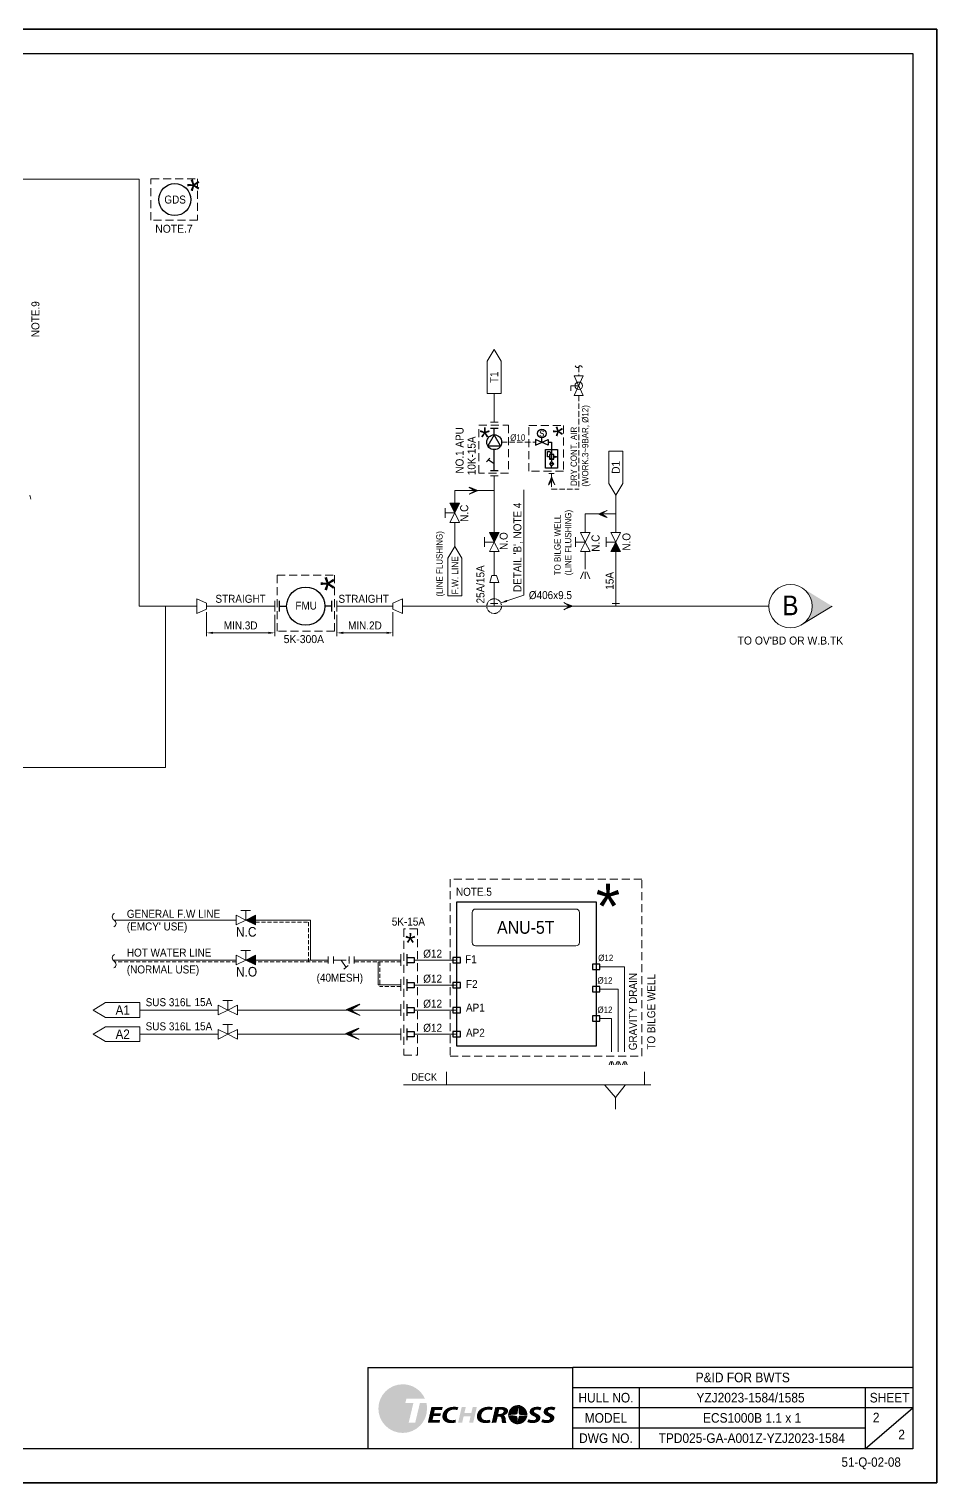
# Model space of a CAD drawing. Extents: x -553847 to 4496999, y 514150 to 878882.
# Drawn here: x 4399829 to 4428190, y 773562 to 818990 of the extents above; entities that cross this region are included whole.
import ezdxf

# ---------------------------------------------------------------- set-up
doc = ezdxf.new("R2010")
doc.units = 0
doc.header["$LTSCALE"] = 25
doc.header["$MEASUREMENT"] = 0
doc.header["$PDMODE"] = 3
doc.header["$PDSIZE"] = -7
for name, pattern in [('DASHED', [0.75, 0.5, -0.25]), ('DASHED2', [0.375, 0.25, -0.125]), ('Dashed_dotted', [9.714286, 6.857143, -1.428571, 0, -1.428571]), ('HIDDEN', [0.375, 0.25, -0.125]), ('PHANTOM', [63.5, 31.75, -6.35, 6.35, -6.35, 6.35, -6.35]), ('PHANTOM2', [31.75, 15.875, -3.175, 3.175, -3.175, 3.175, -3.175])]:
    doc.linetypes.add(name, pattern=pattern)
doc.layers.get('0').update_dxf_attribs({"linetype": 'CONTINUOUS', "lineweight": 9})
doc.layers.get('DEFPOINTS').update_dxf_attribs({"linetype": 'CONTINUOUS'})
doc.layers.add('0.1 Defpoints', color=7, linetype='CONTINUOUS', plot=False)
doc.layers.add('0.2 Dwg sheet', color=7, linetype='CONTINUOUS')
doc.layers.add('0.3 Text', color=7, linetype='CONTINUOUS')
for name, color, linetype, lineweight in [('0.4 Maker scope box', 3, 'HIDDEN', 9), ('0.5 Dim', 1, 'CONTINUOUS', 9), ('1.1 Y_Pipe', 7, 'CONTINUOUS', 13), ('1.10 Air line', 253, 'PHANTOM', 9), ('1.4 M_Pipe', 7, 'CONTINUOUS', 25), ('1.5 M_Equip', 4, 'CONTINUOUS', 30), ('1.8 PRU Cooling', 253, 'PHANTOM', 9), ('1.9 Arrow', 1, 'CONTINUOUS', 9), ('measure', 1, 'CONTINUOUS', 15), ('외형선', 7, 'CONTINUOUS', 18)]:
    doc.layers.add(name, color=color, linetype=linetype, lineweight=lineweight)
doc.styles.add('ARIAL', font='arial.ttf')
doc.styles.get("Standard").update_dxf_attribs({"font": '', "width": 0.95, "height": 250})
doc.styles.get('Standard').set_extended_font_data('Gulim')
doc.dimstyles.new('TC50', dxfattribs={"dimtxt": 250, "dimasz": 200, "dimexe": 100, "dimexo": 100, "dimgap": 100, "dimtad": 1, "dimtoh": 1, "dimdec": 0, "dimrnd": 0.0005, "dimzin": 9, "dimdsep": 46, "dimtxsty": 'Standard', "dimcen": -3.5, "dimclrd": 1, "dimclre": 1, "dimazin": 2, "dimtfac": 0.6, "dimtdec": 0, "dimtmove": 0, "dimatfit": 3, "dimfxl": 4, "dimtolj": 1, "dimlwd": 15, "dimlwe": 15, "dimarcsym": 0})

# ---------------------------------------------------------------- blocks, each defined once
blk = doc.blocks.new('양식 51-Q-02-08')
at = {"layer": '0.1 Defpoints'}
blk.add_lwpolyline([(-2677005, 1033560), (-2613196, 1033560), (-2613196, 988132), (-2677005, 988132)], close=True, dxfattribs=at)
at = {"layer": '0.2 Dwg sheet'}
for p, q in [((-2630979, 991742), (-2624571, 991742)), ((-2630979, 991742), (-2630979, 989196)), ((-2624571, 989196), (-2624571, 991742)), ((-2613953, 991742), (-2624571, 991742)), ((-2624571, 991110), (-2613953, 991110)), ((-2622500, 991110), (-2622500, 989196)), ((-2615440, 991110), (-2615440, 989196)), ((-2613953, 990478), (-2624571, 990478)), ((-2615440, 989196), (-2613953, 990478)), ((-2615440, 989846), (-2624571, 989846))]:
    blk.add_line(p, q, dxfattribs=at)
blk.add_lwpolyline([(-2613953, 989196), (-2676245, 989196), (-2676245, 1032800), (-2613953, 1032800)], close=True, dxfattribs=at)
at = {"layer": '0.2 Dwg sheet', "insert": (-2623536, 989529), "char_height": 300, "width": 2070.81, "attachment_point": 5}
blk.add_mtext('DWG NO.', dxfattribs=at)
at = {"layer": '0.3 Text', "width": 0.95}
blk.add_text('51-Q-02-08', height=291.7, dxfattribs=at).set_placement((-2616177, 988637))
at = {"layer": '0.3 Text', "char_height": 300, "attachment_point": 5}
for s, insert, width in [('\\A1;SHEET', (-2614674, 990794), 1532.09), ('MODEL', (-2623536, 990162), 2070.81)]:
    blk.add_mtext(s, dxfattribs=dict(at, insert=insert, width=width))
blk = doc.blocks.new('*D208')
at = {"layer": '0.5 Dim', "color": 1, "linetype": 'ByBlock', "lineweight": 15, "ltscale": 30, "transparency": 16777216}
for p, q in [((4405374, 800768), (4405374, 800024)), ((4407504, 800691), (4407504, 800024)), ((4407304, 800124), (4405574, 800124))]:
    blk.add_line(p, q, dxfattribs=at)
at = {"layer": '0.5 Dim', "color": 1, "linetype": 'Continuous', "ltscale": 30, "transparency": 16777216}
for points in [[(4405574, 800158), (4405574, 800091), (4405374, 800124)], [(4407304, 800158), (4407304, 800091), (4407504, 800124)]]:
    blk.add_solid(points, dxfattribs=at)
at = {"layer": 'DEFPOINTS', "color": 0, "linetype": 'Continuous', "ltscale": 30, "transparency": 16777216}
for p in [(4405374, 800868), (4407504, 800791), (4405374, 800124)]:
    blk.add_point(p, dxfattribs=at)
at = {"layer": '0.5 Dim', "color": 0, "linetype": 'Continuous', "ltscale": 30, "transparency": 16777216, "insert": (4406439, 800354), "char_height": 250, "attachment_point": 5}
blk.add_mtext('\\A1;MIN.3D', dxfattribs=at)
blk = doc.blocks.new('*D209')
at = {"layer": '0.5 Dim', "color": 1, "linetype": 'ByBlock', "lineweight": 15, "ltscale": 30, "transparency": 16777216}
for p, q in [((4409443, 800691), (4409443, 800024)), ((4411197, 800768), (4411197, 800024)), ((4409643, 800124), (4410997, 800124))]:
    blk.add_line(p, q, dxfattribs=at)
at = {"layer": '0.5 Dim', "color": 1, "linetype": 'Continuous', "ltscale": 30, "transparency": 16777216}
for points in [[(4409643, 800158), (4409643, 800091), (4409443, 800124)], [(4410997, 800158), (4410997, 800091), (4411197, 800124)]]:
    blk.add_solid(points, dxfattribs=at)
at = {"layer": 'DEFPOINTS', "color": 0, "linetype": 'Continuous', "ltscale": 30, "transparency": 16777216}
for p in [(4409443, 800791), (4411197, 800868), (4411197, 800124)]:
    blk.add_point(p, dxfattribs=at)
at = {"layer": '0.5 Dim', "color": 0, "linetype": 'Continuous', "ltscale": 30, "transparency": 16777216, "insert": (4410320, 800354), "char_height": 250, "attachment_point": 5}
blk.add_mtext('\\A1;MIN.2D', dxfattribs=at)

msp = doc.modelspace()

# ---------------------------------------------------------------- hatches: boundary and pattern name
at = {"layer": '0.2 Dwg sheet', "lineweight": 0}
h = msp.add_hatch(color=256, dxfattribs=at)
h.dxf.hatch_style = 2
edge = h.paths.add_edge_path()
edge.add_spline(control_points=[(4412038.3, 776057.4), (4412038.3, 776057.4), (4411891.2, 775440.7), (4411891.2, 775440.7), (4411891.2, 775440.7), (4411687.4, 775440.7), (4411687.4, 775440.7), (4411687.4, 775440.7), (4411834.6, 776057.4), (4411834.6, 776057.4), (4411834.6, 776057.4), (4411582.7, 776057.4), (4411582.7, 776057.4), (4411582.7, 776057.4), (4411618.1, 776199.2), (4411618.1, 776199.2), (4411618.1, 776199.2), (4412193.4, 776199.2), (4412193.4, 776199.2), (4412073.7, 776461.8), (4411809.1, 776644.4), (4411501.7, 776644.4), (4411081.9, 776644.4), (4410741.6, 776304.2), (4410741.6, 775884.3), (4410741.6, 775464.5), (4411081.9, 775124.2), (4411501.7, 775124.2), (4411921.5, 775124.2), (4412261.7, 775464.5), (4412261.7, 775884.3), (4412261.7, 775943.9), (4412254.7, 776001.8), (4412241.7, 776057.4), (4412241.7, 776057.4), (4412038.3, 776057.4), (4412038.3, 776057.4)], knot_values=[0, 0, 0, 0, 1, 1, 1, 2, 2, 2, 3, 3, 3, 4, 4, 4, 5, 5, 5, 6, 6, 6, 7, 7, 7, 8, 8, 8, 9, 9, 9, 10, 10, 10, 11, 11, 11, 12, 12, 12, 12], degree=3, periodic=0)
h = msp.add_hatch(color=256, dxfattribs=at)
h.dxf.hatch_style = 2
h.paths.add_polyline_path([(4412672.9, 775650.3), (4412461.1, 775650.3), (4412433.6, 775530), (4412672, 775530), (4412650.8, 775439.9), (4412284.6, 775439.9), (4412398.2, 775933.8), (4412751.9, 775933.8), (4412730.5, 775843.8), (4412505.4, 775843.8), (4412480.5, 775738.8), (4412694.2, 775738.8)])
h = msp.add_hatch(color=256, dxfattribs=at)
h.dxf.hatch_style = 2
edge = h.paths.add_edge_path()
edge.add_spline(control_points=[(4413161.4, 775453), (4413129.6, 775441.3), (4413076.3, 775431.8), (4413004.6, 775431.8), (4412845.9, 775431.8), (4412740.4, 775510.9), (4412740.4, 775641.5), (4412740.4, 775753.6), (4412800.7, 775840), (4412891.1, 775890), (4412953.2, 775925), (4413025.9, 775941.9), (4413110, 775941.9), (4413174.8, 775941.9), (4413223.5, 775929.5), (4413241.2, 775921.5), (4413241.2, 775921.5), (4413205.8, 775835.6), (4413205.8, 775835.6), (4413188.9, 775842.9), (4413149, 775851.8), (4413097.6, 775851.8), (4413046.2, 775851.8), (4412997.5, 775838.6), (4412961.2, 775813.7), (4412911.5, 775779.3), (4412878.7, 775722.7), (4412878.7, 775653.9), (4412878.7, 775574.7), (4412932.8, 775521.9), (4413037.4, 775521.9), (4413079.9, 775521.9), (4413121.6, 775527.7), (4413150.9, 775538.1), (4413150.9, 775538.1), (4413161.4, 775453), (4413161.4, 775453)], knot_values=[0, 0, 0, 0, 1, 1, 1, 2, 2, 2, 3, 3, 3, 4, 4, 4, 5, 5, 5, 6, 6, 6, 7, 7, 7, 8, 8, 8, 9, 9, 9, 10, 10, 10, 11, 11, 11, 12, 12, 12, 12], degree=3, periodic=0)
h = msp.add_hatch(color=256, dxfattribs=at)
h.dxf.hatch_style = 2
h.paths.add_polyline_path([(4413471.7, 775933.8), (4413427.4, 775741.9), (4413643.7, 775741.9), (4413688, 775933.8), (4413816.6, 775933.8), (4413703.1, 775439.9), (4413575.4, 775439.9), (4413622.4, 775648), (4413405.2, 775648), (4413358.2, 775439.9), (4413230.6, 775439.9), (4413344, 775933.8)])
h = msp.add_hatch(color=256, dxfattribs=at)
h.dxf.hatch_style = 2
edge = h.paths.add_edge_path()
edge.add_spline(control_points=[(4414239.6, 775453), (4414207.8, 775441.3), (4414154.5, 775431.8), (4414082.7, 775431.8), (4413924.1, 775431.8), (4413818.5, 775510.9), (4413818.5, 775641.5), (4413818.5, 775753.6), (4413878.8, 775840), (4413969.2, 775890), (4414031.4, 775925), (4414104, 775941.9), (4414188.3, 775941.9), (4414252.9, 775941.9), (4414301.7, 775929.5), (4414319.4, 775921.5), (4414319.4, 775921.5), (4414284, 775835.6), (4414284, 775835.6), (4414267.2, 775842.9), (4414227.2, 775851.8), (4414175.8, 775851.8), (4414124.3, 775851.8), (4414075.7, 775838.6), (4414039.3, 775813.7), (4413989.7, 775779.3), (4413956.8, 775722.7), (4413956.8, 775653.9), (4413956.8, 775574.7), (4414010.9, 775521.9), (4414115.5, 775521.9), (4414158.1, 775521.9), (4414199.7, 775527.7), (4414229, 775538.1), (4414229, 775538.1), (4414239.6, 775453), (4414239.6, 775453)], knot_values=[0, 0, 0, 0, 1, 1, 1, 2, 2, 2, 3, 3, 3, 4, 4, 4, 5, 5, 5, 6, 6, 6, 7, 7, 7, 8, 8, 8, 9, 9, 9, 10, 10, 10, 11, 11, 11, 12, 12, 12, 12], degree=3, periodic=0)
at = {"layer": '0.2 Dwg sheet', "linetype": 'Continuous', "lineweight": 0}
h = msp.add_hatch(color=256, dxfattribs=at)
h.paths.add_polyline_path([(4414790.7, 775832.7), (4414781.9, 775857.8), (4414746.6, 775896.3), (4414691.2, 775922.1), (4414621.1, 775934.4), (4414544.3, 775936.4), (4414472.5, 775932.9), (4414409.5, 775924.4), (4414297.9, 775440.2), (4414300.9, 775439.8), (4414423.7, 775439.8), (4414468, 775634.6), (4414514.4, 775634.6), (4414528.7, 775633.4), (4414553.4, 775625.9), (4414571.3, 775610.7), (4414583.3, 775585.3), (4414600.1, 775460.5), (4414603.9, 775444.2), (4414611, 775439.7), (4414736.8, 775439.7), (4414730.6, 775458.8), (4414725.3, 775487.6), (4414712, 775592.2), (4414705.4, 775618.6), (4414680.1, 775657.2), (4414656.9, 775670.9), (4414656.9, 775672.9), (4414670.7, 775676.9), (4414716.7, 775696.2), (4414753.2, 775722.5), (4414779.5, 775756.8), (4414791.8, 775798.8), (4414792.4, 775818.8)])
h.paths.add_polyline_path([(4414650.8, 775784.8, -0.1380365), (4414619.5, 775741.1, -0.1340355), (4414547.6, 775718.2), (4414485.5, 775718.2), (4414515.1, 775854.4), (4414578.1, 775854.4, -0.1816988), (4414637.9, 775834.7, -0.2969134)], flags=16)
at = {"layer": '0.2 Dwg sheet', "lineweight": 0}
h = msp.add_hatch(color=256, dxfattribs=at)
h.dxf.hatch_style = 2
edge = h.paths.add_edge_path()
edge.add_spline(control_points=[(4415121.2, 775991.7), (4415112.8, 775992.4), (4415104.3, 775993), (4415095.7, 775993), (4414994.8, 775993), (4414905.8, 775942.8), (4414851.8, 775866.2), (4414840.7, 775848.9), (4414830.8, 775830.4), (4414822.5, 775810.7), (4414810.5, 775781.9), (4414802.8, 775752.6), (4414798.6, 775723.3), (4414797.7, 775713.8), (4414797.2, 775704.2), (4414797.2, 775694.5), (4414797.2, 775693.9), (4414797.3, 775693.3), (4414797.3, 775692.7), (4414909.6, 775700), (4415040.5, 775712.8), (4415056.6, 775720), (4415077.5, 775729.4), (4415109.2, 775916.3), (4415121.2, 775991.7)], knot_values=[0, 0, 0, 0, 1, 1, 1, 2, 2, 2, 3, 3, 3, 4, 4, 4, 5, 5, 5, 6, 6, 6, 7, 7, 7, 8, 8, 8, 8], degree=3, periodic=0)
h = msp.add_hatch(color=256, dxfattribs=at)
h.dxf.hatch_style = 2
edge = h.paths.add_edge_path()
edge.add_spline(control_points=[(4415152.7, 775710.3), (4415168, 775700.2), (4415272.3, 775694.2), (4415394.1, 775690.7), (4415394.1, 775691.9), (4415394.3, 775693.2), (4415394.3, 775694.5), (4415394.3, 775841.1), (4415288.5, 775962.7), (4415149.2, 775988), (4415139.3, 775903), (4415123.1, 775729.8), (4415152.7, 775710.3)], knot_values=[0, 0, 0, 0, 1, 1, 1, 2, 2, 2, 3, 3, 3, 4, 4, 4, 4], degree=3, periodic=0)
h = msp.add_hatch(color=256, dxfattribs=at)
h.dxf.hatch_style = 2
edge = h.paths.add_edge_path()
edge.add_spline(control_points=[(4415432.7, 775554.2), (4415468.1, 775536.7), (4415517.7, 775522.7), (4415573.6, 775522.7), (4415622.4, 775522.7), (4415667.6, 775541.7), (4415667.6, 775579.8), (4415667.6, 775608.4), (4415641.9, 775626), (4415587, 775650.3), (4415524, 775678.1), (4415463.7, 775717.7), (4415463.7, 775781.4), (4415463.7, 775881.1), (4415568.2, 775941.9), (4415698.5, 775941.9), (4415770.3, 775941.9), (4415813, 775928.7), (4415838.5, 775917.7), (4415838.5, 775917.7), (4415798.7, 775829.9), (4415798.7, 775829.9), (4415779.3, 775838.6), (4415737.6, 775851.8), (4415687.9, 775851), (4415628.5, 775851), (4415597.5, 775826.8), (4415597.5, 775799.7), (4415597.5, 775770.3), (4415633.9, 775752.8), (4415684.4, 775729.4), (4415757.1, 775697.7), (4415802.3, 775657.5), (4415802.3, 775598.2), (4415802.3, 775488.2), (4415692.4, 775431.8), (4415560.3, 775431.8), (4415477.9, 775432.4), (4415417.6, 775450.1), (4415390.1, 775467), (4415390.1, 775467), (4415432.7, 775554.2), (4415432.7, 775554.2)], knot_values=[0, 0, 0, 0, 1, 1, 1, 2, 2, 2, 3, 3, 3, 4, 4, 4, 5, 5, 5, 6, 6, 6, 7, 7, 7, 8, 8, 8, 9, 9, 9, 10, 10, 10, 11, 11, 11, 12, 12, 12, 13, 13, 13, 14, 14, 14, 14], degree=3, periodic=0)
h = msp.add_hatch(color=256, dxfattribs=at)
h.dxf.hatch_style = 2
edge = h.paths.add_edge_path()
edge.add_spline(control_points=[(4415869.7, 775554.2), (4415905.2, 775536.7), (4415954.8, 775522.7), (4416010.6, 775522.7), (4416059.5, 775522.7), (4416104.7, 775541.7), (4416104.7, 775579.8), (4416104.7, 775608.4), (4416079, 775626), (4416023.9, 775650.3), (4415961, 775678.1), (4415900.8, 775717.7), (4415900.8, 775781.4), (4415900.8, 775881.1), (4416005.4, 775941.9), (4416135.6, 775941.9), (4416207.5, 775941.9), (4416250, 775928.7), (4416275.7, 775917.7), (4416275.7, 775917.7), (4416235.8, 775829.9), (4416235.8, 775829.9), (4416216.3, 775838.6), (4416174.7, 775851.8), (4416125.1, 775851), (4416065.7, 775851), (4416034.5, 775826.8), (4416034.5, 775799.7), (4416034.5, 775770.3), (4416070.9, 775752.8), (4416121.4, 775729.4), (4416194.2, 775697.7), (4416239.4, 775657.5), (4416239.4, 775598.2), (4416239.4, 775488.2), (4416129.4, 775431.8), (4415997.4, 775431.8), (4415914.8, 775432.4), (4415854.7, 775450.1), (4415827.1, 775467), (4415827.1, 775467), (4415869.7, 775554.2), (4415869.7, 775554.2)], knot_values=[0, 0, 0, 0, 1, 1, 1, 2, 2, 2, 3, 3, 3, 4, 4, 4, 5, 5, 5, 6, 6, 6, 7, 7, 7, 8, 8, 8, 9, 9, 9, 10, 10, 10, 11, 11, 11, 12, 12, 12, 13, 13, 13, 14, 14, 14, 14], degree=3, periodic=0)
h = msp.add_hatch(color=256, dxfattribs=at)
h.dxf.hatch_style = 2
edge = h.paths.add_edge_path()
edge.add_spline(control_points=[(4415047.7, 775640), (4415024.2, 775654.2), (4414894.7, 775662.1), (4414798.6, 775666.1), (4414812, 775524.2), (4414924.6, 775411.2), (4415066.4, 775397.4), (4415074.3, 775527.4), (4415081.9, 775619.2), (4415047.7, 775640)], knot_values=[0, 0, 0, 0, 1, 1, 1, 2, 2, 2, 3, 3, 3, 3], degree=3, periodic=0)
h = msp.add_hatch(color=256, dxfattribs=at)
h.dxf.hatch_style = 2
edge = h.paths.add_edge_path()
edge.add_spline(control_points=[(4415099.3, 775396.1), (4415248.4, 775397.9), (4415370.9, 775508.8), (4415391, 775652.7), (4415271, 775649.9), (4415169.3, 775646.5), (4415154.7, 775643.5), (4415127.7, 775637.8), (4415107.7, 775477.6), (4415099.3, 775396.1)], knot_values=[0, 0, 0, 0, 1, 1, 1, 2, 2, 2, 3, 3, 3, 3], degree=3, periodic=0)
at = {"layer": '1.1 Y_Pipe'}
for points in [[(4413127.5, 803872.9), (4413279.4, 804174.4), (4412976.7, 804174.4)], [(4414362, 802962.8), (4414513.8, 803264.4), (4414211.2, 803264.4)], [(4418159, 802962.8), (4418310.8, 802661.3), (4418008.2, 802661.3)], [(4406596.2, 791147.3), (4406897.8, 790995.5), (4406897.8, 791298.1)], [(4406596.2, 789900.5), (4406897.8, 789748.7), (4406897.8, 790051.3)]]:
    msp.add_hatch(color=256, dxfattribs=at).paths.add_polyline_path(points)
at = {"layer": '1.1 Y_Pipe', "linetype": 'Continuous', "ltscale": 30}
h = msp.add_hatch(dxfattribs=at)
h.set_pattern_fill('ANSI31', color=256, scale=1.072502)
h.set_pattern_definition([(45, (4353190.14374, 449070.61005), (-0.094796635586, 0.094796635586), [])])
h.paths.add_polyline_path([(4424001.6, 800400.6, 0.5309324), (4423988.7, 801525), (4424912.6, 800958.4)])
at = {"layer": '1.5 M_Equip'}
h = msp.add_hatch(color=256, dxfattribs=at)
h.paths.add_polyline_path([(4416151.8, 805549.2), (4416160.4, 805580.2), (4416143, 805580.2)])
h.paths.add_polyline_path([(4416142.7, 805668.4), (4416160.1, 805668.5), (4416151.3, 805699.5)])
at = {"layer": '1.9 Arrow'}
h = msp.add_hatch(dxfattribs=at)
h.set_pattern_fill('ANSI31', color=256, scale=0.356064, angle=90, style=0)
h.set_pattern_definition([(45, (4092260.69727, 560508.85786), (0.031471872735, -0.031471872735), [])])
h.paths.add_polyline_path([(4416055.2, 804744.1), (4416156, 804910.1), (4416256.7, 804744.1), (4416156, 804985.6)])
h = msp.add_hatch(dxfattribs=at)
h.set_pattern_fill('ANSI31', color=256, scale=0.382453, style=0)
h.set_pattern_definition([(315, (4147351.93708, 1146435.52205), (-0.033804374581, -0.033804374581), [])])
h.paths.add_polyline_path([(4413577.7, 804456.4), (4413756.4, 804564.1), (4413578.4, 804672.8), (4413837.5, 804563.8)])
h = msp.add_hatch(dxfattribs=at)
h.set_pattern_fill('ANSI31', color=256, scale=0.382453, angle=360, style=0)
h.set_pattern_definition([(315, (4144858.61612, 1137290.693904), (-0.033804374581, -0.033804374581), [])])
h.paths.add_polyline_path([(4417884.5, 803947.4), (4417705.8, 803839.7), (4417883.9, 803731), (4417624.7, 803839.9)])
h = msp.add_hatch(color=256, dxfattribs=at)
h.paths.add_polyline_path([(4416846.7, 800958.4), (4416719.1, 800958.4), (4416535.8, 800841)])
h.paths.add_polyline_path([(4416846.7, 800958.4), (4416535.8, 801075.9), (4416719.1, 800958.4)])
at = {"layer": 'measure'}
h = msp.add_hatch(dxfattribs=at)
h.set_pattern_fill('ANSI31', color=1, scale=0.619715, style=0)
h.set_pattern_definition([(45, (3971654.49477, 256829.815675), (-0.05477560696, 0.05477560696), [])])
h.paths.add_polyline_path([(4410163.9, 788170.7), (4409874.9, 788346.1), (4410163.9, 788521.4), (4409743.5, 788346.1)])
h = msp.add_hatch(dxfattribs=at)
h.set_pattern_fill('ANSI31', color=1, scale=0.619715, style=0)
h.set_pattern_definition([(45, (3971626.15303, 256077.99975), (-0.05477560696, 0.05477560696), [])])
h.paths.add_polyline_path([(4410135.6, 787418.9), (4409846.5, 787594.3), (4410135.6, 787769.6), (4409715.1, 787594.3)])

# ---------------------------------------------------------------- linework, layer by layer
at = {"layer": '0.1 Defpoints', "color": 4, "linetype": 'ByBlock'}
msp.add_lwpolyline([(4364381.2, 773562.1), (4428190.1, 773562.1), (4428190.1, 818990), (4364381.2, 818990)], close=True, dxfattribs=at)
at = {"layer": '0.2 Dwg sheet', "linetype": 'Continuous', "lineweight": 0}
msp.add_line((4414297.9, 775440.2), (4414409.5, 775924.4), dxfattribs=at)
at = {"layer": '0.2 Dwg sheet', "lineweight": 0}
for points in [[(4415121.2, 775991.7), (4415109.2, 775916.3), (4415077.5, 775729.4), (4415056.6, 775720)], [(4415152.7, 775710.3), (4415123.1, 775729.8), (4415139.3, 775903), (4415149.2, 775988)], [(4415056.6, 775720), (4415040.5, 775712.8), (4414909.6, 775700), (4414797.3, 775692.7)], [(4414798.6, 775666.1), (4414894.7, 775662.1), (4415024.2, 775654.2), (4415047.7, 775640)], [(4415047.7, 775640), (4415081.9, 775619.2), (4415074.3, 775527.4), (4415066.4, 775397.4)], [(4415099.3, 775396.1), (4415107.7, 775477.6), (4415127.7, 775637.8), (4415154.7, 775643.5)], [(4415394.1, 775690.7), (4415272.3, 775694.2), (4415168, 775700.2), (4415152.7, 775710.3)], [(4415154.7, 775643.5), (4415169.3, 775646.5), (4415271, 775649.9), (4415391, 775652.7)]]:
    msp.add_open_spline(points, degree=3, dxfattribs=at)
at = {"layer": '0.4 Maker scope box', "linetype": 'DASHED', "lineweight": 15, "ltscale": 20}
for points in [[(4403637.5, 814314.9), (4405093.7, 814314.9), (4405093.7, 813014.9), (4403637.5, 813014.9)], [(4413883.9, 806609.3), (4414807, 806609.3), (4414807, 805113.6), (4413883.9, 805113.6)], [(4411958.3, 790877.2), (4411533.9, 790877.2), (4411533.9, 786925.8), (4411958.3, 786925.8)]]:
    msp.add_lwpolyline(points, close=True, dxfattribs=at)
for points, elevation in [([(4415441.1, 806606), (4416521.1, 806606), (4416521.1, 805171), (4415441.1, 805171)], -934.9), ([(4407578.7, 801923.4), (4409365.7, 801923.1), (4409365.7, 800172.7), (4407578.7, 800173)], 0)]:
    msp.add_lwpolyline(points, close=True, dxfattribs=dict(at, elevation=elevation))
msp.add_lwpolyline([(4418972.5, 792423), (4412982.5, 792423), (4412982.5, 786899.7), (4418972.5, 786899.7), (4418972.5, 792423)], dxfattribs=at)
at = {"layer": '0.5 Dim', "linetype": 'PHANTOM2', "lineweight": 9, "ltscale": 0.3}
msp.add_circle((4414358.8, 800958.4), 229.6, dxfattribs=at)
at = {"layer": '1.1 Y_Pipe', "linetype": 'Continuous', "ltscale": 30}
for p, q in [((4392816.9, 814303.4), (4403272.9, 814303.4)), ((4403272.9, 814303.4), (4403272.9, 800958.4)), ((4412976.7, 804174.4), (4413278.3, 804174.4)), ((4414211.2, 803264.4), (4414512.7, 803264.4)), ((4418008.2, 802661.3), (4418309.8, 802661.3)), ((4403272.9, 800958.4), (4405073.7, 800958.4)), ((4404091.4, 800958.4), (4404091.4, 795918.4)), ((4405373.7, 800958.4), (4407503.7, 800958.4)), ((4409442.7, 800958.4), (4411196.8, 800958.4)), ((4411496.8, 800958.4), (4421898.1, 800958.4)), ((4421898.1, 800958.4), (4422936.2, 800958.4)), ((4424912.6, 800958.4), (4423936.1, 800360.4)), ((4386329.9, 795918.4), (4404091.4, 795918.4)), ((4406897.8, 790996.6), (4406897.8, 791298.1)), ((4406897.8, 789749.7), (4406897.8, 790051.3)), ((4410733.3, 789199.2), (4410733.3, 789130.4)), ((4405735, 788337.7), (4403290.2, 788337.7)), ((4411444.1, 788337.7), (4406338.1, 788337.7)), ((4405735, 787583.6), (4403290.2, 787583.6)), ((4406338.1, 787583.6), (4407262.5, 787583.6)), ((4407262.5, 787583.6), (4411444.1, 787583.6))]:
    msp.add_line(p, q, dxfattribs=at)
at = {"layer": '1.1 Y_Pipe'}
for p, q in [((4414359, 808980.5), (4414139.1, 808616.2)), ((4414359, 808980.5), (4414578.8, 808616.2)), ((4414139.1, 807605.8), (4414139.1, 808616.2)), ((4414578.8, 807605.8), (4414578.8, 808616.2)), ((4414578.8, 807605.8), (4414139.1, 807605.8)), ((4414359, 806710.2), (4414359, 807605.8)), ((4414479.1, 806710.2), (4414238.8, 806710.2)), ((4417939.2, 805801.6), (4417939.2, 804791.2)), ((4417939.2, 805801.6), (4418378.8, 805801.6)), ((4418378.8, 805801.6), (4418378.8, 804791.2)), ((4414479, 805034.3), (4414238.7, 805034.3)), ((4414362.3, 803264.4), (4414358.8, 805034.3)), ((4414360.4, 804575.8), (4413127.5, 804575.8)), ((4413127.5, 804575.8), (4413127.5, 803872.9)), ((4418159, 804426.9), (4417939.2, 804791.2)), ((4418159, 804426.9), (4418378.8, 804791.2)), ((4413278.3, 804174.4), (4412976.7, 804174.4)), ((4412976.7, 804174.4), (4413127.5, 803872.9)), ((4413127.5, 803872.9), (4413278.3, 804174.4)), ((4418159, 803264.4), (4418159, 804426.9)), ((4412826, 804023.7), (4412826, 803722.1)), ((4413127.5, 803872.9), (4412826, 803872.9)), ((4413127.5, 803872.9), (4412976.7, 803571.3)), ((4413127.5, 803872.9), (4413278.3, 803571.3)), ((4418159, 803840.7), (4417202.3, 803840.7)), ((4417202.3, 803840.7), (4417202.3, 803264.4)), ((4412976.7, 803571.3), (4413278.3, 803571.3)), ((4413127.5, 803571.3), (4413127.5, 802819.2)), ((4414512.7, 803264.4), (4414211.2, 803264.4)), ((4414211.2, 803264.4), (4414362, 802962.8)), ((4414362, 802962.8), (4414512.7, 803264.4)), ((4417051.5, 803264.4), (4417353.1, 803264.4)), ((4417202.3, 802962.8), (4417051.5, 803264.4)), ((4417202.3, 802962.8), (4417353.1, 803264.4)), ((4418008.2, 803264.4), (4418309.8, 803264.4)), ((4418159, 802962.8), (4418008.2, 803264.4)), ((4418159, 802962.8), (4418309.8, 803264.4)), ((4413127.5, 802819.2), (4412907.7, 802454.9)), ((4413127.5, 802819.2), (4413347.3, 802454.9)), ((4414060.4, 803113.6), (4414060.4, 802812)), ((4414362, 802962.8), (4414060.4, 802962.8)), ((4414362, 802962.8), (4414211.2, 802661.3)), ((4414362, 802962.8), (4414512.7, 802661.3)), ((4416900.8, 802812), (4416900.8, 803113.6)), ((4417202.3, 802962.8), (4416900.8, 802962.8)), ((4417051.5, 802661.3), (4417202.3, 802962.8)), ((4417202.3, 802962.8), (4417353.1, 802661.3)), ((4417857.4, 802812), (4417857.4, 803113.6)), ((4418159, 802962.8), (4417857.4, 802962.8)), ((4418008.2, 802661.3), (4418159, 802962.8)), ((4418159, 802962.8), (4418309.8, 802661.3)), ((4412907.7, 801276.6), (4412907.7, 802454.9)), ((4413347.3, 801276.6), (4413347.3, 802454.9)), ((4414211.2, 802661.3), (4414512.7, 802661.3)), ((4414362, 802661.3), (4414362, 801916.7)), ((4417353.1, 802661.3), (4417051.5, 802661.3)), ((4417202.3, 802661.3), (4417202.3, 802117.2)), ((4418309.8, 802661.3), (4418008.2, 802661.3)), ((4418159, 802661.3), (4418158.8, 800958.4)), ((4414288.2, 801916.7), (4414220, 801695.4)), ((4414288.2, 801916.7), (4414435.7, 801916.7)), ((4414435.7, 801916.7), (4414503.9, 801695.4)), ((4417151.6, 802029.3), (4417052.6, 801807.1)), ((4417202.3, 802029.3), (4417202.3, 801807.1)), ((4417253.1, 802029.3), (4417352, 801807.1)), ((4414220, 801695.4), (4414503.9, 801695.4)), ((4414362, 801695.4), (4414362, 800958.4)), ((4407503.7, 800791.3), (4407503.7, 801125.6)), ((4409442.7, 800791.3), (4409442.7, 801125.6)), ((4413347.3, 801276.6), (4412907.7, 801276.6)), ((4414246.3, 801045), (4414471.3, 801045)), ((4418046.3, 801044.4), (4418271.3, 801044.4)), ((4406747, 791448.9), (4406445.4, 791448.9)), ((4406596.2, 791147.3), (4406596.2, 791448.9)), ((4406294.7, 791147.3), (4402493.7, 791147.3)), ((4406294.7, 791298.1), (4406294.7, 790996.6)), ((4406596.2, 791147.3), (4406294.7, 791298.1)), ((4406596.2, 791147.3), (4406294.7, 790996.6)), ((4406897.8, 791298.1), (4406596.2, 791147.3)), ((4406596.2, 791147.3), (4406897.8, 790996.6)), ((4406897.8, 790996.6), (4406897.8, 791298.1)), ((4406897.8, 791147.3), (4408615.6, 791147.3)), ((4408615.6, 791147.3), (4408615.6, 789900.5)), ((4406294.7, 790051.3), (4406294.7, 789749.7)), ((4406596.2, 789900.5), (4406294.7, 790051.3)), ((4406747, 790202), (4406445.4, 790202)), ((4406596.2, 789900.5), (4406596.2, 790202)), ((4406897.8, 790051.3), (4406596.2, 789900.5)), ((4406897.8, 789749.7), (4406897.8, 790051.3)), ((4411444.1, 790083.4), (4411444.1, 789717.6)), ((4406294.7, 789900.5), (4402446.7, 789900.5)), ((4406596.2, 789900.5), (4406294.7, 789749.7)), ((4406596.2, 789900.5), (4406897.8, 789749.7)), ((4409176.4, 789900.5), (4406897.8, 789900.5)), ((4411444.1, 789900.5), (4409988.7, 789900.5)), ((4410733.3, 789199.2), (4410733.3, 789839.3)), ((4413187.5, 789900.5), (4411859.2, 789900.5)), ((4410733.3, 789130.4), (4411444.1, 789130.4)), ((4411444.1, 789302), (4411444.1, 788936.2)), ((4413187.5, 789119.1), (4411859.2, 789119.1)), ((4405885.8, 788639.2), (4406187.3, 788639.2)), ((4406036.5, 788337.7), (4406036.5, 788639.2)), ((4401830.3, 788337.7), (4402217.2, 788571.2)), ((4401830.3, 788337.7), (4402217.2, 788104.2)), ((4403290.2, 788571.2), (4402217.2, 788571.2)), ((4403290.2, 788571.2), (4403290.2, 788104.2)), ((4405735, 788186.9), (4405735, 788488.5)), ((4405735, 788488.5), (4406036.5, 788337.7)), ((4406036.5, 788337.7), (4405735, 788186.9)), ((4406036.5, 788337.7), (4406338.1, 788488.5)), ((4406036.5, 788337.7), (4406338.1, 788186.9)), ((4406338.1, 788488.5), (4406338.1, 788186.9)), ((4411444.1, 788520.6), (4411444.1, 788154.8)), ((4413187.5, 788337.7), (4411859.2, 788337.7)), ((4401830.3, 787583.6), (4402217.2, 787817.1)), ((4403290.2, 788104.2), (4402217.2, 788104.2)), ((4403290.2, 787817.1), (4402217.2, 787817.1)), ((4403290.2, 787817.1), (4403290.2, 787350.1)), ((4405735, 787432.8), (4405735, 787734.4)), ((4405735, 787734.4), (4406036.5, 787583.6)), ((4405885.8, 787885.1), (4406187.3, 787885.1)), ((4406036.5, 787583.6), (4406036.5, 787885.1)), ((4406036.5, 787583.6), (4406338.1, 787734.4)), ((4406338.1, 787734.4), (4406338.1, 787432.8)), ((4411444.1, 787766.5), (4411444.1, 787400.7)), ((4401830.3, 787583.6), (4402217.2, 787350.1)), ((4403290.2, 787350.1), (4402217.2, 787350.1)), ((4406036.5, 787583.6), (4405735, 787432.8)), ((4406036.5, 787583.6), (4406338.1, 787432.8)), ((4413187.5, 787583.6), (4411859.2, 787583.6)), ((4412864.4, 786408.6), (4412864.4, 786005.1)), ((4417995.4, 786731.9), (4417954.1, 786627.7)), ((4418026.7, 786732.3), (4418026.7, 786622.6)), ((4418058, 786731.9), (4418099.3, 786627.7)), ((4418204.8, 786731.9), (4418163.5, 786627.7)), ((4418236.1, 786732.3), (4418236.1, 786622.6)), ((4418267.4, 786731.9), (4418308.7, 786627.7)), ((4418408.4, 786731.9), (4418367.1, 786627.7)), ((4418439.7, 786732.3), (4418439.7, 786622.6)), ((4418471, 786731.9), (4418512.3, 786627.7)), ((4419050.1, 786408.6), (4419050.1, 786005.1)), ((4411522.7, 786005.1), (4419256.7, 786005.1))]:
    msp.add_line(p, q, dxfattribs=at)
at = {"layer": '1.1 Y_Pipe', "ltscale": 30}
for p, q in [((4405073.7, 801183.4), (4405073.7, 800733.4)), ((4405073.7, 801183.4), (4405373.7, 801048.4)), ((4405373.7, 801048.4), (4405373.7, 800868.4)), ((4411496.8, 801183.4), (4411196.8, 801048.4)), ((4411196.8, 801048.4), (4411196.8, 800868.4)), ((4411496.8, 801183.4), (4411496.8, 800733.4)), ((4405073.7, 800733.4), (4405373.7, 800868.4)), ((4411496.8, 800733.4), (4411196.8, 800868.4)), ((4417811, 785990.1), (4418149, 785604.3)), ((4418446.6, 785990.1), (4418149, 785604.3)), ((4418149, 785604.3), (4418149, 785241))]:
    msp.add_line(p, q, dxfattribs=at)
at = {"layer": '1.1 Y_Pipe', "linetype": 'DASHED2', "ltscale": 20}
for p, q in [((4406897.8, 791087.3), (4408555.6, 791087.3)), ((4408555.6, 791087.3), (4408555.6, 789839.3)), ((4406294.7, 789839.3), (4402515.5, 789839.3)), ((4409176.4, 789839.3), (4406897.8, 789839.3)), ((4411444.1, 789839.3), (4409988.7, 789839.3)), ((4410782, 789839.3), (4410782, 789069.2)), ((4411444.1, 789069.2), (4410782, 789069.2))]:
    msp.add_line(p, q, dxfattribs=at)
at = {"layer": '1.1 Y_Pipe', "linetype": 'PHANTOM', "ltscale": 0.5}
for p, q in [((4409176.4, 789789.5), (4409176.4, 790011.5)), ((4409335.4, 789789.5), (4409335.4, 790011.5)), ((4409825.2, 789789.5), (4409825.2, 790011.5)), ((4409988.7, 789789.5), (4409988.7, 790011.5)), ((4409335.4, 789900.5), (4409825.2, 789900.5)), ((4409580.3, 789900.5), (4409729.9, 789671)), ((4409798.2, 789733), (4409658.4, 789614))]:
    msp.add_line(p, q, dxfattribs=at)
at = {"layer": '1.1 Y_Pipe', "linetype": 'Continuous', "ltscale": 30}
msp.add_circle((4423614.9, 800958.4), 678.8, dxfattribs=at)
at = {"layer": '1.1 Y_Pipe'}
for centre, start, end in [((4402546.9, 791251.4), 117.05625, 239.75545), ((4402425.5, 791043.2), 297.05625, 59.75545), ((4402546.9, 789967.4), 117.05625, 239.75545), ((4402425.5, 789759.2), 297.05625, 59.75545)]:
    msp.add_arc(centre, 120.5, start, end, dxfattribs=at)
at = {"layer": '1.10 Air line', "linetype": 'Dashed_dotted'}
for p, q in [((4417000.1, 808440.8), (4417000.1, 808155.6)), ((4417000.1, 807536.2), (4417000.1, 804612.8)), ((4414590.9, 806081.3), (4415647.2, 806081.3)), ((4416064.3, 805105.4), (4416241.3, 805105.4)), ((4416152.8, 805105.4), (4416152.8, 804612.8)), ((4416152.8, 804612.8), (4417000.1, 804612.8))]:
    msp.add_line(p, q, dxfattribs=at)
at = {"layer": '1.10 Air line', "linetype": 'ByBlock', "ltscale": 0.3}
for p, q in [((4417000.1, 807845.9), (4416755, 807845.9)), ((4416755, 807691.1), (4416755, 807845.9)), ((4416862.6, 808155.6), (4417137.6, 808155.6)), ((4417137.6, 808155.6), (4416862.6, 807536.2)), ((4417137.6, 807536.2), (4416862.6, 808155.6)), ((4417137.6, 807536.2), (4416862.6, 807536.2))]:
    msp.add_line(p, q, dxfattribs=at)
msp.add_circle((4417000.1, 807845.9), 115.4, dxfattribs=at)
for centre, start, end in [((4416950.5, 808469.4), 180, 330), ((4417049.6, 808412.2), 0, 150)]:
    msp.add_arc(centre, 57.2, start, end, dxfattribs=at)
at = {"layer": '1.4 M_Pipe'}
for p, q in [((4407655.7, 800791.3), (4407655.7, 801125.6)), ((4409288.7, 800791.3), (4409288.7, 801125.6))]:
    msp.add_line(p, q, dxfattribs=at)
at = {"layer": '1.4 M_Pipe', "elevation": 0}
for points in [[(4407655.7, 800958.4), (4407874.5, 800958.4)], [(4409288.7, 800958.4), (4409069.9, 800958.4)]]:
    msp.add_lwpolyline(points, dxfattribs=at)
at = {"layer": '1.5 M_Equip', "color": 4}
for p, q in [((4414479.1, 806510), (4414238.8, 806510)), ((4414359, 806313.3), (4414359, 806510)), ((4414218.5, 805584.8), (4414118.6, 805467.6)), ((4414359, 805401.9), (4414166.5, 805527.5)), ((4414358.9, 805196.5), (4414359.1, 805849.3)), ((4414238.7, 805196.5), (4414479.1, 805196.5))]:
    msp.add_line(p, q, dxfattribs=at)
at = {"layer": '1.5 M_Equip'}
for p, q in [((4415647.2, 806169.8), (4415647.2, 805992.8)), ((4415647.2, 805992.8), (4416046, 806169.8)), ((4416046, 805992.7), (4415647.2, 806169.8)), ((4415846.6, 806081.2), (4415846.6, 806220.9)), ((4416046, 806169.8), (4416046, 805992.7)), ((4416046, 806081.2), (4416153, 806081.2)), ((4416153, 806081.2), (4416152.7, 805855)), ((4416020.7, 805791), (4416097.3, 805791.3)), ((4416021.3, 805623.9), (4416020.7, 805791)), ((4416082.6, 805624.1), (4416021.3, 805623.9)), ((4416097.3, 805791.3), (4416151.3, 805699.5)), ((4416117.3, 805369), (4416117.1, 805439.2)), ((4416151.3, 805699.5), (4416142.7, 805668.4)), ((4416160.1, 805668.5), (4416142.7, 805668.4)), ((4416151.8, 805549.2), (4416143, 805580.2)), ((4416160.4, 805580.2), (4416143, 805580.2)), ((4416160.1, 805668.5), (4416151.3, 805699.5)), ((4416151.8, 805549.2), (4416151.3, 805699.5)), ((4416160.4, 805580.2), (4416151.8, 805549.2)), ((4416153, 805855), (4416152.6, 805474.5)), ((4416220.5, 805624.6), (4416244.6, 805598.2)), ((4416244.6, 805598.2), (4416259.5, 805653.5)), ((4416259.5, 805653.5), (4416281.5, 805598.3)), ((4416281.5, 805598.3), (4416304.7, 805654.5)), ((4416222.5, 805404.5), (4416117.2, 805404.1)), ((4416152.5, 805271.1), (4416152.5, 805334)), ((4411628, 790083.4), (4411628, 789717.6)), ((4411628, 789302), (4411628, 788936.2)), ((4411628, 788520.6), (4411628, 788154.8)), ((4411628, 787766.5), (4411628, 787400.7))]:
    msp.add_line(p, q, dxfattribs=at)
at = {"layer": '1.5 M_Equip', "lineweight": 15}
for p, q in [((4417658.1, 789691.3), (4418433.8, 789691.3)), ((4418433.8, 787028.1), (4418433.8, 789691.3)), ((4417658.1, 788988.8), (4418230.2, 788988.8)), ((4418230.2, 788988.8), (4418230.2, 787028.1)), ((4417658.1, 788071.9), (4418020.9, 788071.9)), ((4418020.9, 788071.9), (4418020.9, 787028.1))]:
    msp.add_line(p, q, dxfattribs=at)
at = {"layer": '1.5 M_Equip', "color": 4}
msp.add_lwpolyline([(4414359, 806313.3), (4414158.1, 805965.3), (4414559.8, 805965.3)], close=True, dxfattribs=at)
at = {"layer": '1.5 M_Equip', "elevation": 0}
for points in [[(4416338.7, 805855), (4416338.8, 805271.1), (4415966.8, 805271.1), (4415966.8, 805855)], [(4416152.5, 805334), (4416222.5, 805404.5), (4416152, 805474.5), (4416082.1, 805404)], [(4416220.7, 805549.4), (4416220.2, 805699.7), (4416082.3, 805699.2), (4416082.8, 805548.9)]]:
    msp.add_lwpolyline(points, close=True, dxfattribs=at)
at = {"layer": '1.5 M_Equip'}
for points in [[(4413187.5, 791723), (4417542.5, 791723), (4417542.5, 787209.7), (4413187.5, 787209.7)], [(4413303.1, 789983.2), (4413071.8, 789983.2), (4413071.8, 789817.9), (4413303.1, 789817.9)], [(4417658.1, 789774), (4417426.8, 789774), (4417426.8, 789608.7), (4417658.1, 789608.7)], [(4413303.1, 789201.8), (4413071.8, 789201.8), (4413071.8, 789036.4), (4413303.1, 789036.4)], [(4417658.1, 789071.4), (4417426.8, 789071.4), (4417426.8, 788906.1), (4417658.1, 788906.1)], [(4413303.1, 788420.4), (4413071.8, 788420.4), (4413071.8, 788255), (4413303.1, 788255)], [(4417658.1, 788154.5), (4417426.8, 788154.5), (4417426.8, 787989.2), (4417658.1, 787989.2)], [(4413303.1, 787666.3), (4413071.8, 787666.3), (4413071.8, 787501), (4413303.1, 787501)]]:
    msp.add_lwpolyline(points, close=True, dxfattribs=at)
for points in [[(4411628, 789983.2), (4411859.2, 789983.2), (4411859.2, 789817.9), (4411628, 789817.9)], [(4411628, 789201.8), (4411859.2, 789201.8), (4411859.2, 789036.4), (4411628, 789036.4)], [(4411628, 788420.4), (4411859.2, 788420.4), (4411859.2, 788255), (4411628, 788255)], [(4411628, 787666.3), (4411859.2, 787666.3), (4411859.2, 787501), (4411628, 787501)]]:
    msp.add_lwpolyline(points, dxfattribs=at)
at = {"layer": '1.5 M_Equip', "color": 4}
for centre, radius in [((4404379.6, 813661.1), 499.9), ((4414359, 806081.3), 232), ((4408472.2, 800958.4), 597.7)]:
    msp.add_circle(centre, radius, dxfattribs=at)
at = {"layer": '1.5 M_Equip'}
msp.add_circle((4415846.6, 806352.5), 131.6, dxfattribs=at)
at = {"layer": '1.8 PRU Cooling', "linetype": 'PHANTOM', "ltscale": 0.5}
msp.add_line((4399855.7, 804423.2, 0), (4399888.5, 804300, 0), dxfattribs=at)
at = {"layer": '1.9 Arrow'}
for p in [(4416535.8, 801075.9), (4416535.8, 800841)]:
    msp.add_line(p, (4416719.1, 800958.4), dxfattribs=at)
at = {"layer": '외형선'}
msp.add_lwpolyline([(4416914.8, 791494.5), (4413776.2, 791494.5, 0.4142136), (4413670.6, 791388.9), (4413670.6, 790448.1, 0.4142136), (4413776.2, 790342.4), (4416914.8, 790342.4, 0.4142136), (4417020.5, 790448.1), (4417020.5, 791388.9, 0.4142136)], format="xyb", close=True, dxfattribs=at)

# ---------------------------------------------------------------- block references
at = {"color": 217, "linetype": 'Continuous', "true_color": 0x93278f}
msp.add_blockref('양식 51-Q-02-08', (7041386.2, -214570), dxfattribs=at)

# ---------------------------------------------------------------- texts
at = {"layer": '0.3 Text', "color": 3, "linetype": 'Continuous'}
for s, width, p in [('NOTE.7', 0.99, (4403770.7, 812626.1)), ('NOTE.5', 0.95, (4413165.1, 791907.9))]:
    msp.add_text(s, height=250, dxfattribs=dict(at, width=width)).set_placement(p)
at = {"layer": '0.3 Text', "color": 3, "linetype": 'Continuous', "width": 0.95}
msp.add_text('NOTE.9', height=250, rotation=90, dxfattribs=at).set_placement((4400151.6, 809362.9))
at = {"layer": '0.3 Text', "linetype": 'Continuous'}
for s, height, width, p in [('(WORK.3~9BAR, Ø12)', 200, 0.95, (4417301.1, 804691.4)), ('NO.1 APU', 250, 0.95, (4413401.6, 805101.2)), ('DRY CONT. AIR ', 200, 0.95, (4416944.6, 804713.1)), ('10K-15A', 250, 0.95, (4413777.1, 805051.3)), ('F.W. LINE', 200, 0.99, (4413233.8, 801324.8)), ('25A/15A', 250, 0.95, (4414054.1, 801042.2)), ('TO BILGE WELL', 250, 0.95, (4419390.6, 787098.5))]:
    msp.add_text(s, height=height, rotation=90, dxfattribs=dict(at, width=width)).set_placement(p)
at = {"layer": '0.3 Text', "width": 0.95}
for s, height, rotation, p in [('s', 248.9, 0.00724, (4415768.9, 806257.6)), ('N.C', 250, 90, (4413546.9, 803592.9)), ('N.C', 250, 90, (4417649.1, 802658.6)), ('15A', 250, 90, (4418091, 801472.2)), ('GRAVITY DRAIN', 250, 90, (4418815.8, 787079.8))]:
    msp.add_text(s, height=height, rotation=rotation, dxfattribs=at).set_placement(p)
at = {"layer": '0.3 Text'}
for s, height, width, p in [('Ø10', 200, 0.95, (4414861.4, 806126.2, -934.9)), ('Ø406x9.5', 250, 0.95, (4415441.5, 801178.5)), ('STRAIGHT', 250, 0.95, (4405650.6, 801063.2)), ('STRAIGHT', 250, 0.95, (4409494.2, 801063.2)), ("TO OV'BD OR W.B.TK", 250, 0.99, (4421963.2, 799759)), ('GENERAL F.W LINE', 250, 0.95, (4402882.2, 791219.6)), ("(EMCY' USE)", 250, 0.95, (4402882.2, 790825.1)), ('N.C', 300, 0.95, (4406291, 790631.8)), ('5K-15A', 250, 0.95, (4411160.5, 790975.9)), ('HOT WATER LINE', 250, 0.95, (4402882.2, 790007.6)), ('Ø12', 250, 0.95, (4412142.8, 789975.4)), ('F1', 250, 0.95, (4413450, 789799.2)), ('Ø12', 200, 0.95, (4417609.5, 789866.3)), ('(NORMAL USE)', 250, 0.95, (4402882.2, 789481.1)), ('N.O', 300, 0.95, (4406291, 789384.9)), ('(40MESH)', 250, 0.95, (4408811.9, 789224.5)), ('Ø12', 250, 0.95, (4412142.8, 789194)), ('F2', 250, 0.95, (4413478.2, 789026.1)), ('Ø12', 200, 0.95, (4417584.4, 789163.8)), ('SUS 316L', 250, 0.95, (4403470.7, 788458.4)), ('15A', 250, 0.95, (4404996.9, 788461.6)), ('Ø12', 250, 0.95, (4412142.8, 788412.6)), ('AP1', 250, 0.95, (4413478.2, 788287.2)), ('Ø12', 200, 0.95, (4417584.4, 788246.9)), ('SUS 316L', 250, 0.95, (4403470.7, 787704.3)), ('15A', 250, 0.95, (4404996.9, 787707.5)), ('Ø12', 250, 0.95, (4412142.8, 787658.5)), ('AP2', 250, 0.95, (4413478.2, 787503.6)), ('DECK', 233.66, 0.95, (4411768.9, 786129))]:
    msp.add_text(s, height=height, dxfattribs=dict(at, width=width)).set_placement(p)
at = {"layer": '0.3 Text', "linetype": 'Continuous', "width": 0.99}
msp.add_text('5K-300A', height=250, dxfattribs=at).set_placement((4407782, 799803.9))
at = {"layer": '0.3 Text', "color": 4, "linetype": 'Continuous', "width": 0.95}
for p in [(4426187.6, 775457.3), (4426983.4, 774924.8)]:
    msp.add_text('2', height=300, dxfattribs=at).set_placement(p)
at = {"layer": '0.3 Text', "linetype": 'ByBlock', "insert": (4404391.5, 813661.4), "char_height": 250, "width": 1625.22, "attachment_point": 5, "line_spacing_factor": 0.9}
msp.add_mtext('\\pxqc;GDS', dxfattribs=at)
at = {"layer": '0.3 Text', "rotation": 90}
for s, insert, char_height, width, attachment_point in [('\\pxqc;T1', (4414359, 808111), 250, 1009.722, 5), ('\\pxqc;D1', (4418159, 805296.4), 250, 1009.722, 5), ('\\pxql;(LINE FLUSHING)', (4412547.7, 801259.1), 200, 3714.7, 1)]:
    msp.add_mtext(s, dxfattribs=dict(at, insert=insert, char_height=char_height, width=width, attachment_point=attachment_point))
at = {"layer": '0.3 Text', "color": 0, "insert": (4414959.2, 801399.2), "char_height": 250, "attachment_point": 1, "rotation": 90}
msp.add_mtext("DETAIL 'B', NOTE 4", dxfattribs=at)
at = {"layer": '0.3 Text', "insert": (4416235.4, 801922.7), "char_height": 200, "attachment_point": 1, "rotation": 90}
msp.add_mtext_dynamic_manual_height_columns('TO BILGE WELL\\P(LINE FLUSHING)', width=3714.7, gutter_width=1000, heights=[0], dxfattribs=at)
at = {"layer": '0.3 Text', "char_height": 250, "attachment_point": 1, "rotation": 90}
for insert in [(4414530.3, 802714.4), (4418366.1, 802693.1)]:
    msp.add_mtext('N.O', dxfattribs=dict(at, insert=insert))
at = {"layer": '0.3 Text', "linetype": 'Continuous', "insert": (4408483.7, 800972.8), "char_height": 250, "width": 1301.802, "attachment_point": 5, "line_spacing_factor": 0.9}
msp.add_mtext('\\pxqc;FMU', dxfattribs=at)
at = {"layer": '0.3 Text', "attachment_point": 5, "line_spacing_factor": 0.9}
for s, insert, char_height, width in [('\\pxqc;ANU-5T', (4415345.5, 790918.5), 400, 3138.587), ('\\pxqc;A1', (4402753.7, 788337.7), 292.8, 1073.069), ('\\pxqc;A2', (4402753.7, 787583.6), 292.8, 1073.069)]:
    msp.add_mtext(s, dxfattribs=dict(at, insert=insert, char_height=char_height, width=width))
at = {"layer": '0.3 Text', "color": 4, "char_height": 300, "attachment_point": 5}
for s, insert, width in [('\\A1;\\pxqc;P&ID FOR BWTS', (4422124.2, 776856), 10618.125), ('\\A1;YZJ2023-1584/1585', (4422367.2, 776224.7), 6962.578), ('\\pxqc;ECS1000B 1.1 x 1', (4422415.9, 775591.7), 7060), ('\\A1;TPD025-GA-A001Z-YZJ2023-1584', (4422405.9, 774959.5), 7039.897)]:
    msp.add_mtext(s, dxfattribs=dict(at, insert=insert, width=width))
at = {"layer": '0.3 Text', "insert": (4417850.5, 776223.8), "char_height": 300, "width": 2070.807, "attachment_point": 5}
msp.add_mtext('HULL NO.', dxfattribs=at)
at = {"layer": '0.4 Maker scope box', "linetype": 'DASHED', "lineweight": 15, "ltscale": 20, "style": 'ARIAL'}
msp.add_text('*', height=739.2, rotation=90, dxfattribs=at).set_placement((4405513.6, 813912))
at = {"layer": '0.4 Maker scope box', "style": 'ARIAL'}
for height, p in [(616, (4413897.7, 805926.2)), (1401.9, (4417531.8, 790882)), (607.5, (4411574.4, 790135))]:
    msp.add_text('*', height=height, dxfattribs=at).set_placement(p)
for height, rotation, p in [(616, 90.16445, (4416811.3, 806253.1)), (844.8, 90, (4409785.6, 801430.1))]:
    msp.add_text('*', height=height, rotation=rotation, dxfattribs=at).set_placement(p)
at = {"layer": '1.1 Y_Pipe', "linetype": 'Continuous', "ltscale": 30, "width": 0.95}
msp.add_text('B', height=612.9, dxfattribs=at).set_placement((4423358.7, 800674.7))

# ---------------------------------------------------------------- dimensions: what is measured, and where the dimension line sits
at = {"layer": '0.5 Dim', "color": 0, "linetype": 'Continuous', "ltscale": 30}
for base, p1, p2, text, picture, middle in [((4405373.7, 800124.4), (4407503.7, 800791.3), (4405373.7, 800868.4), 'MIN.3D', '*D208', (4406438.7, 800354.2)), ((4411196.8, 800124.4), (4409442.7, 800791.3), (4411196.8, 800868.4), 'MIN.2D', '*D209', (4410319.8, 800354.2))]:
    dim = msp.add_linear_dim(base=base, p1=p1, p2=p2, text=text, dimstyle='TC50', override={"dimtoh": 0, "dimarcsym": 1}, dxfattribs=at)
    dim.commit()
    dim.dimension.update_dxf_attribs({"geometry": picture, "text_midpoint": middle})

# ---------------------------------------------------------------- leaders
at = {"layer": '0.5 Dim', "color": 0}
msp.add_leader([(4414565.4, 801058.5), (4415284.6, 801299.3), (4415284.6, 804588.4)], dimstyle='TC50', override={"dimgap": 100, "dimtad": 0, "dimarcsym": 1}, dxfattribs=at)

doc.saveas('drawing.dxf')
